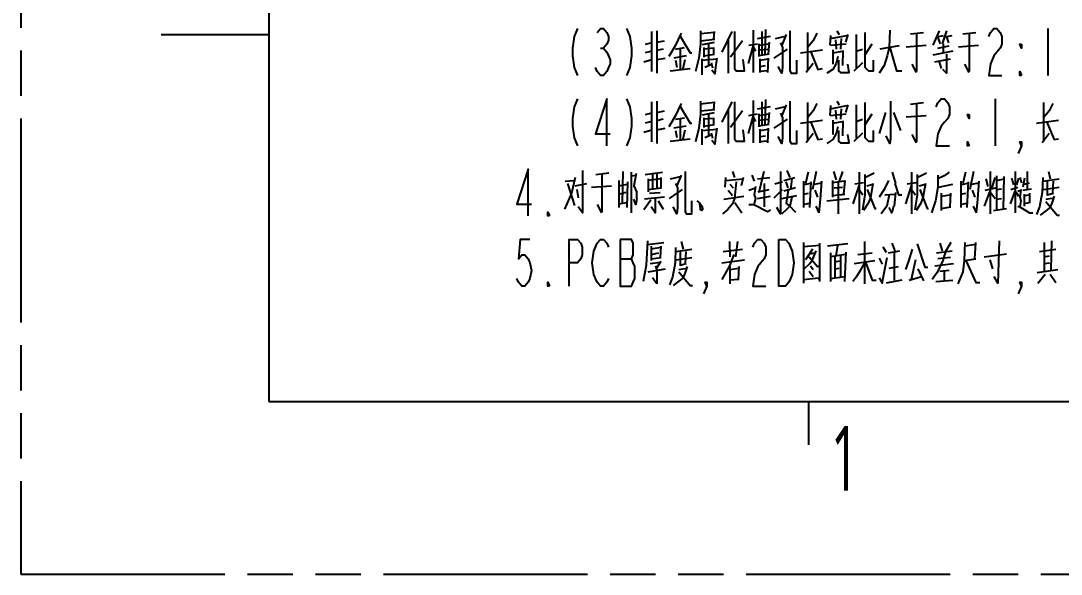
# Model space of a CAD drawing. Header units: millimetres. Extents: x -28 to 350, y 32 to 299.
# Drawn here: x -27.84 to 16.59, y 32.03 to 55.66 of the extents above; entities that cross this region are included whole.
import ezdxf

# ---------------------------------------------------------------- set-up
doc = ezdxf.new("R2010")
doc.units = ezdxf.units.MM
doc.header["$LTSCALE"] = 19.36
doc.linetypes.add('PHANTOM', pattern=[0.8, 0.45, -0.05, 0.1, -0.05, 0.1, -0.05])
doc.layers.get('0').update_dxf_attribs({"linetype": 'CONTINUOUS'})
doc.layers.add('0PAPERF', color=2, linetype='PHANTOM', plot=False)
doc.layers.add('DIM', color=100, linetype='CONTINUOUS', lineweight=15)
doc.styles.get("Standard").update_dxf_attribs({"font": 'simplex.shx', "width": 0.56})

msp = doc.modelspace()

# ---------------------------------------------------------------- linework, layer by layer
for p, q in [((-17.242, 285.465), (-17.242, 39.398)), ((-17.242, 55.065), (-21.85, 55.065)), ((-17.242, 39.398), (338.495, 39.398)), ((5.798, 39.398), (5.798, 37.555))]:
    msp.add_line(p, q)
at = {"color": 2}
for p, q in [((-0.887, 53.487), (-0.887, 55.196)), ((-0.674, 55.229), (-0.674, 53.422)), ((1.193, 55.229), (1.193, 54.68)), ((1.78, 55.164), (1.193, 55.1)), ((1.753, 54.874), (1.78, 55.196)), ((2.526, 55.196), (2.1, 54.325)), ((3.433, 55.261), (3.433, 53.454)), ((3.806, 55.196), (3.806, 54.196)), ((3.966, 55.293), (3.94, 54.229)), ((5.753, 55.164), (5.753, 53.519)), ((7.006, 55.229), (7.113, 55.067)), ((9.273, 55.261), (9.246, 54.519)), ((10.153, 55.1), (10.713, 55.164)), ((10.42, 55.132), (10.42, 53.487)), ((11.38, 55.229), (11.113, 54.616)), ((11.7, 55.229), (11.513, 54.68)), ((12.393, 55.1), (12.953, 55.164)), ((12.66, 55.132), (12.66, 53.487)), ((16.02, 55.325), (16.02, 53.325)), ((-0.887, 54.713), (-1.18, 54.648)), ((-0.674, 54.745), (-0.354, 54.809)), ((1.193, 54.68), (1.113, 54.067)), ((1.193, 54.809), (1.806, 54.874)), ((1.273, 54.648), (1.78, 54.745)), ((1.54, 53.745), (1.54, 54.68)), ((2.366, 54.842), (2.366, 53.422)), ((2.98, 54.809), (2.473, 54.1)), ((3.246, 54.616), (3.62, 54.68)), ((3.62, 54.906), (4.18, 55.003)), ((3.673, 54.68), (3.673, 54.132)), ((3.673, 54.616), (4.1, 54.68)), ((4.126, 54.745), (4.073, 54.229)), ((4.393, 54.906), (4.82, 55.003)), ((4.846, 55.067), (4.66, 54.616)), ((6.74, 55.035), (6.713, 54.616)), ((6.74, 54.906), (7.433, 55.035)), ((6.74, 54.616), (7.406, 54.68)), ((6.953, 54.842), (6.98, 54.454)), ((7.193, 54.906), (7.166, 54.454)), ((7.486, 55.067), (7.38, 54.745)), ((7.833, 55.067), (7.833, 53.648)), ((8.206, 54.196), (8.526, 54.68)), ((11.273, 54.971), (11.566, 55.035)), ((11.433, 54.68), (11.326, 54.971)), ((11.566, 54.293), (11.566, 54.68)), ((11.62, 54.971), (11.94, 55.035)), ((11.7, 54.971), (11.78, 54.713)), ((-3.09, 54.492), (-2.95, 54.492)), ((-0.887, 54.358), (-1.18, 54.293)), ((-0.407, 54.454), (-0.674, 54.39)), ((0.126, 54.454), (0.5, 54.519)), ((0.34, 53.584), (0.34, 54.487)), ((1.326, 54.519), (1.326, 54.1)), ((1.753, 54.487), (1.326, 54.454)), ((1.326, 54.164), (1.78, 54.229)), ((1.753, 54.229), (1.753, 54.519)), ((3.433, 54.616), (3.22, 53.842)), ((3.433, 54.551), (3.54, 54.358)), ((4.126, 54.229), (3.673, 54.164)), ((3.726, 54.422), (4.046, 54.454)), ((4.34, 54.067), (4.9, 54.454)), ((5.46, 54.293), (6.393, 54.422)), ((6.846, 54.422), (6.846, 53.809)), ((6.846, 54.293), (7.246, 54.358)), ((7.273, 54.39), (7.246, 53.745)), ((7.833, 54.358), (8.1, 54.454)), ((9.673, 54.584), (8.846, 54.454)), ((9.966, 54.551), (10.82, 54.616)), ((11.966, 54.358), (11.113, 54.196)), ((11.326, 54.487), (11.806, 54.584)), ((11.7, 54.229), (11.7, 53.422)), ((12.206, 54.551), (13.06, 54.616)), ((-1.234, 53.906), (-0.887, 54.003)), ((-0.674, 54.003), (-0.327, 54.067)), ((0.58, 54.164), (0.046, 54.067)), ((0.126, 53.971), (0.18, 53.68)), ((0.446, 53.616), (0.526, 54.003)), ((1.113, 54.067), (0.98, 53.487)), ((1.246, 53.971), (1.886, 54.035)), ((1.246, 54.035), (1.246, 53.358)), ((1.38, 53.68), (1.673, 53.809)), ((1.646, 53.874), (1.7, 53.648)), ((3.726, 54.035), (3.726, 53.454)), ((3.726, 53.971), (4.073, 54.035)), ((4.073, 54.067), (4.046, 53.454)), ((5.993, 53.842), (5.7, 53.454)), ((7.753, 53.519), (8.126, 53.874)), ((10.42, 53.454), (10.233, 53.809)), ((11.193, 53.906), (11.86, 54.035)), ((11.38, 53.906), (11.46, 53.616)), ((12.66, 53.454), (12.473, 53.809)), ((-0.114, 53.519), (0.74, 53.616)), ((3.726, 53.713), (3.966, 53.745)), ((4.046, 53.519), (3.726, 53.487)), ((-0.887, 50.487), (-0.887, 52.196)), ((-0.674, 52.229), (-0.674, 50.422)), ((1.193, 52.229), (1.193, 51.68)), ((1.78, 52.164), (1.193, 52.1)), ((1.753, 51.874), (1.78, 52.196)), ((2.526, 52.196), (2.1, 51.325)), ((3.433, 52.261), (3.433, 50.454)), ((3.62, 51.906), (4.18, 52.003)), ((3.806, 52.196), (3.806, 51.196)), ((3.966, 52.293), (3.94, 51.229)), ((4.393, 51.906), (4.82, 52.003)), ((4.846, 52.067), (4.66, 51.616)), ((5.753, 52.164), (5.753, 50.519)), ((6.74, 52.035), (6.713, 51.616)), ((6.74, 51.906), (7.433, 52.035)), ((7.006, 52.229), (7.113, 52.067)), ((7.486, 52.067), (7.38, 51.745)), ((7.833, 52.067), (7.833, 50.648)), ((10.153, 52.1), (10.713, 52.164)), ((10.42, 52.132), (10.42, 50.487)), ((13.78, 52.325), (13.78, 50.325)), ((15.833, 52.164), (15.833, 50.519)), ((-0.887, 51.713), (-1.18, 51.648)), ((-0.674, 51.745), (-0.354, 51.809)), ((1.193, 51.68), (1.113, 51.067)), ((1.193, 51.809), (1.806, 51.874)), ((1.273, 51.648), (1.78, 51.745)), ((1.54, 50.745), (1.54, 51.68)), ((2.366, 51.842), (2.366, 50.422)), ((2.98, 51.809), (2.473, 51.1)), ((3.433, 51.616), (3.22, 50.842)), ((3.246, 51.616), (3.62, 51.68)), ((3.433, 51.551), (3.54, 51.358)), ((3.673, 51.68), (3.673, 51.132)), ((3.673, 51.616), (4.1, 51.68)), ((4.126, 51.745), (4.073, 51.229)), ((6.74, 51.616), (7.406, 51.68)), ((6.953, 51.842), (6.98, 51.454)), ((7.193, 51.906), (7.166, 51.454)), ((8.206, 51.196), (8.526, 51.68)), ((9.086, 51.745), (8.82, 50.842)), ((9.433, 51.745), (9.726, 50.971)), ((9.966, 51.551), (10.82, 51.616)), ((-0.887, 51.358), (-1.18, 51.293)), ((-0.407, 51.454), (-0.674, 51.39)), ((0.58, 51.164), (0.046, 51.067)), ((0.126, 51.454), (0.5, 51.519)), ((0.34, 50.584), (0.34, 51.487)), ((1.326, 51.519), (1.326, 51.1)), ((1.753, 51.487), (1.326, 51.454)), ((1.326, 51.164), (1.78, 51.229)), ((1.753, 51.229), (1.753, 51.519)), ((4.126, 51.229), (3.673, 51.164)), ((3.726, 51.422), (4.046, 51.454)), ((4.34, 51.067), (4.9, 51.454)), ((5.46, 51.293), (6.393, 51.422)), ((6.846, 51.422), (6.846, 50.809)), ((6.846, 51.293), (7.246, 51.358)), ((7.273, 51.39), (7.246, 50.745)), ((7.833, 51.358), (8.1, 51.454)), ((15.54, 51.293), (16.473, 51.422)), ((-1.234, 50.906), (-0.887, 51.003)), ((-0.674, 51.003), (-0.327, 51.067)), ((0.126, 50.971), (0.18, 50.68)), ((0.446, 50.616), (0.526, 51.003)), ((1.113, 51.067), (0.98, 50.487)), ((1.246, 50.971), (1.886, 51.035)), ((1.246, 51.035), (1.246, 50.358)), ((1.38, 50.68), (1.673, 50.809)), ((1.646, 50.874), (1.7, 50.648)), ((3.726, 51.035), (3.726, 50.454)), ((3.726, 50.971), (4.073, 51.035)), ((3.726, 50.713), (3.966, 50.745)), ((4.073, 51.067), (4.046, 50.454)), ((5.993, 50.842), (5.7, 50.454)), ((7.753, 50.519), (8.126, 50.874)), ((10.42, 50.454), (10.233, 50.809)), ((16.073, 50.842), (15.78, 50.454)), ((-0.114, 50.519), (0.74, 50.616)), ((4.046, 50.519), (3.726, 50.487)), ((-3.287, 49.1), (-2.727, 49.164)), ((-3.02, 49.132), (-3.02, 47.487)), ((-2.14, 47.874), (-2.114, 49.229)), ((-1.767, 49.196), (-1.767, 47.454)), ((-1.767, 49.035), (-1.554, 49.067)), ((-1.18, 49.1), (-0.434, 49.196)), ((-1.047, 48.906), (-1.047, 48.358)), ((-0.487, 48.906), (-1.047, 48.842)), ((-0.86, 49.132), (-0.86, 48.487)), ((-0.674, 49.132), (-0.674, 48.519)), ((-0.087, 48.906), (0.34, 49.003)), ((0.366, 49.067), (0.18, 48.616)), ((2.26, 48.971), (2.233, 48.551)), ((2.26, 48.842), (3.006, 48.906)), ((2.553, 49.229), (2.633, 48.971)), ((3.006, 48.971), (2.926, 48.616)), ((3.38, 49.067), (3.486, 48.809)), ((3.62, 48.906), (4.153, 48.971)), ((3.886, 49.229), (3.7, 48.39)), ((4.74, 48.842), (5.22, 48.971)), ((4.873, 49.261), (5.006, 48.971)), ((5.086, 48.906), (5.033, 48.454)), ((5.78, 49.196), (5.673, 48.713)), ((6.126, 49.229), (5.966, 48.454)), ((6.873, 49.229), (6.98, 48.874)), ((7.246, 49.229), (7.113, 48.809)), ((7.966, 49.196), (7.966, 47.422)), ((8.206, 48.971), (8.606, 49.164)), ((9.38, 49.196), (9.513, 48.713)), ((10.206, 49.196), (10.206, 47.422)), ((10.446, 48.971), (10.846, 49.164)), ((12.5, 49.196), (12.393, 48.713)), ((12.846, 49.229), (12.686, 48.454)), ((13.38, 48.906), (13.46, 48.584)), ((13.566, 49.229), (13.566, 47.422)), ((13.753, 48.971), (13.62, 48.487)), ((13.833, 49.035), (13.833, 47.584)), ((13.833, 48.842), (14.153, 48.906)), ((14.126, 47.616), (14.153, 49.003)), ((14.473, 48.938), (14.553, 48.648)), ((14.633, 49.229), (14.633, 47.454)), ((14.766, 48.938), (14.686, 48.648)), ((14.82, 48.971), (14.9, 48.745)), ((15.033, 48.938), (14.953, 48.551)), ((15.14, 49.229), (15.14, 48.454)), ((15.806, 48.809), (16.5, 48.906)), ((16.046, 49.229), (16.126, 48.906)), ((-4.594, 48.809), (-4.22, 48.842)), ((-4.487, 48.713), (-4.194, 47.777)), ((-4.167, 48.616), (-3.66, 48.713)), ((-4.087, 48.454), (-4.034, 48.1)), ((-3.474, 48.551), (-2.62, 48.616)), ((-2.3, 48.842), (-2.3, 47.68)), ((-2.3, 48.616), (-1.927, 48.68)), ((-1.927, 48.777), (-1.954, 47.68)), ((-0.14, 48.067), (0.42, 48.454)), ((2.446, 48.68), (2.58, 48.519)), ((3.246, 48.422), (3.54, 48.519)), ((3.646, 48.358), (4.126, 48.454)), ((3.913, 48.713), (3.913, 47.713)), ((4.34, 48.1), (4.686, 48.454)), ((4.686, 48.777), (4.366, 48.68)), ((5.246, 48.519), (4.74, 48.39)), ((4.926, 48.519), (4.846, 48.777)), ((5.593, 48.809), (5.593, 47.68)), ((5.886, 48.713), (5.62, 48.648)), ((5.86, 47.68), (5.913, 48.777)), ((6.046, 48.68), (6.366, 48.745)), ((6.82, 48.842), (6.82, 48.132)), ((7.326, 48.809), (6.82, 48.745)), ((6.9, 48.519), (7.246, 48.551)), ((7.086, 47.422), (7.086, 48.777)), ((7.353, 48.842), (7.3, 48.261)), ((7.966, 48.648), (7.7, 47.842)), ((8.153, 48.745), (7.78, 48.68)), ((7.966, 48.454), (8.126, 48.229)), ((8.286, 48.616), (8.553, 48.68)), ((10.206, 48.648), (9.94, 47.842)), ((10.393, 48.745), (10.02, 48.68)), ((10.206, 48.454), (10.366, 48.229)), ((10.526, 48.616), (10.793, 48.68)), ((11.353, 48.551), (11.966, 48.68)), ((12.313, 48.809), (12.313, 47.68)), ((12.606, 48.713), (12.34, 48.648)), ((12.58, 47.68), (12.633, 48.777)), ((12.766, 48.68), (13.086, 48.745)), ((13.353, 48.422), (13.806, 48.519)), ((13.833, 48.454), (14.046, 48.487)), ((14.446, 48.454), (14.74, 48.551)), ((14.953, 48.422), (15.326, 48.487)), ((15.006, 48.68), (15.246, 48.745)), ((15.833, 48.454), (16.5, 48.551)), ((15.993, 48.809), (15.993, 48.196)), ((16.233, 48.293), (16.26, 48.809)), ((-2.007, 48.325), (-2.247, 48.261)), ((-1.527, 48.067), (-1.527, 48.325)), ((-0.94, 48.003), (-1.234, 47.584)), ((-0.354, 48.132), (-1.207, 48.035)), ((-0.994, 48.293), (-0.54, 48.325)), ((2.18, 48.035), (3.033, 48.164)), ((2.366, 48.422), (2.553, 48.196)), ((3.62, 48.067), (4.18, 48.164)), ((4.66, 48.067), (5.3, 48.196)), ((4.926, 48.422), (4.846, 47.874)), ((5.086, 48.132), (5.006, 47.745)), ((5.593, 48.261), (5.806, 48.293)), ((6.073, 48.422), (6.18, 48.132)), ((6.58, 47.971), (7.54, 48.067)), ((6.82, 48.196), (7.353, 48.261)), ((9.06, 48.229), (9.486, 48.261)), ((9.513, 48.325), (9.46, 47.745)), ((11.46, 48.293), (11.46, 47.551)), ((11.46, 48.164), (11.833, 48.229)), ((11.86, 48.293), (11.833, 47.713)), ((12.313, 48.261), (12.526, 48.293)), ((12.793, 48.422), (12.9, 48.132)), ((13.566, 48.422), (13.3, 47.745)), ((13.566, 48.358), (13.78, 48.067)), ((13.833, 48.035), (14.046, 48.067)), ((14.606, 48.39), (14.42, 47.842)), ((14.66, 48.358), (14.766, 48.164)), ((14.74, 48.39), (14.873, 48.422)), ((15.006, 48.261), (15.006, 47.745)), ((15.006, 48.196), (15.246, 48.229)), ((15.246, 48.293), (15.246, 47.906)), ((15.94, 48.035), (16.286, 48.1)), ((15.993, 48.229), (16.26, 48.293)), ((-3.02, 47.454), (-3.207, 47.809)), ((-2.3, 47.842), (-1.954, 47.906)), ((-0.62, 47.971), (-0.407, 47.616)), ((2.66, 47.906), (2.953, 47.454)), ((3.246, 47.809), (3.46, 47.809)), ((4.98, 47.777), (4.846, 47.874)), ((4.98, 47.777), (5.246, 47.487)), ((5.593, 47.809), (5.833, 47.874)), ((6.26, 47.454), (6.126, 47.745)), ((11.46, 47.648), (11.886, 47.713)), ((12.313, 47.809), (12.553, 47.874)), ((12.98, 47.454), (12.846, 47.745)), ((13.7, 47.551), (14.26, 47.648)), ((15.273, 47.906), (15.006, 47.842)), ((16.126, 47.68), (15.7, 47.358)), ((0.366, 46.229), (0.446, 45.906)), ((2.42, 46.229), (2.446, 45.584)), ((2.766, 46.229), (2.686, 45.584)), ((8.206, 44.422), (8.206, 46.229)), ((16.18, 46.261), (16.153, 45.003)), ((-1.074, 46.1), (-0.38, 46.196)), ((-0.914, 46.035), (-0.914, 45.422)), ((-0.487, 45.971), (-0.914, 45.906)), ((-0.514, 45.551), (-0.487, 46.035)), ((0.126, 45.809), (0.82, 45.906)), ((0.313, 45.809), (0.313, 45.196)), ((0.553, 45.293), (0.58, 45.809)), ((2.153, 45.809), (2.98, 45.906)), ((5.593, 46.196), (5.593, 44.454)), ((5.593, 46.164), (5.593, 44.551)), ((6.286, 46.067), (5.593, 46.003)), ((5.966, 45.906), (5.673, 45.454)), ((6.286, 44.584), (6.286, 46.164)), ((7.486, 46.132), (6.606, 46.035)), ((6.98, 45.616), (7.06, 46.067)), ((7.353, 44.519), (7.406, 45.777)), ((8.98, 46.003), (9.113, 45.777)), ((9.22, 45.745), (9.7, 45.842)), ((9.353, 46.164), (9.486, 45.842)), ((9.46, 45.809), (9.46, 44.584)), ((11.273, 45.745), (11.94, 45.842)), ((11.406, 46.164), (11.513, 45.842)), ((12.953, 46.1), (12.473, 46.035)), ((12.9, 45.487), (12.953, 46.196)), ((15.673, 45.809), (16.366, 45.906)), ((15.86, 46.196), (15.86, 44.971)), ((-2.25, 45.492), (-1.76, 45.492)), ((-0.967, 45.293), (-0.514, 45.358)), ((-0.914, 45.68), (-0.594, 45.745)), ((-0.914, 45.487), (-0.487, 45.551)), ((-0.7, 45.067), (-0.487, 45.39)), ((0.153, 45.454), (0.82, 45.551)), ((2.1, 45.325), (3.06, 45.454)), ((5.86, 45.713), (6.073, 45.745)), ((6.74, 45.745), (6.74, 44.519)), ((7.38, 45.68), (6.74, 45.584)), ((6.926, 45.616), (6.926, 44.68)), ((7.113, 45.39), (6.926, 45.358)), ((7.166, 45.616), (7.166, 44.713)), ((7.753, 45.293), (8.633, 45.422)), ((7.913, 45.68), (8.526, 45.745)), ((8.82, 45.519), (8.953, 45.261)), ((10.366, 45.454), (10.18, 44.616)), ((11.86, 45.551), (11.326, 45.487)), ((12.446, 45.422), (12.953, 45.487)), ((13.3, 45.584), (14.26, 45.713)), ((13.673, 45.067), (13.566, 45.454)), ((15.86, 45.584), (16.1, 45.616)), ((15.86, 45.293), (16.1, 45.325)), ((-1.047, 44.938), (-0.3, 45.067)), ((0.26, 45.035), (0.606, 45.1)), ((0.313, 45.229), (0.58, 45.293)), ((2.446, 45.164), (2.446, 44.422)), ((2.446, 45.035), (2.82, 45.1)), ((2.82, 45.164), (2.793, 44.616)), ((5.62, 45.067), (5.86, 45.293)), ((5.833, 44.971), (5.993, 44.745)), ((5.886, 45.196), (5.993, 45.035)), ((6.926, 45.067), (7.113, 45.1)), ((9.246, 45.1), (9.646, 45.164)), ((10.473, 45.067), (10.713, 44.551)), ((11.193, 45.196), (11.993, 45.293)), ((11.406, 44.971), (11.806, 45.003)), ((11.593, 44.971), (11.593, 44.519)), ((15.566, 44.906), (16.446, 45.035)), ((-0.674, 44.422), (-0.86, 44.68)), ((0.446, 44.68), (0.02, 44.358)), ((2.82, 44.616), (2.446, 44.584)), ((5.593, 44.616), (6.233, 44.68)), ((6.74, 44.648), (7.353, 44.745)), ((9.78, 44.584), (9.113, 44.454)), ((10.1, 44.584), (10.633, 44.745)), ((11.246, 44.519), (11.966, 44.584)), ((15.593, 44.454), (15.913, 44.842)), ((16.126, 44.842), (16.366, 44.487))]:
    msp.add_line(p, q, dxfattribs=at)
for points in [[(-4.07, 55.325), (-4.21, 54.992), (-4.28, 54.492), (-4.28, 54.159), (-4.21, 53.659), (-4.07, 53.325)], [(-3.23, 55.159), (-3.09, 55.325), (-2.95, 55.325), (-2.81, 55.159), (-2.74, 54.992), (-2.74, 54.825), (-2.81, 54.659), (-2.95, 54.492), (-2.81, 54.325), (-2.74, 54.159), (-2.67, 53.992), (-2.67, 53.825), (-2.74, 53.659), (-2.81, 53.492), (-2.95, 53.325), (-3.09, 53.325), (-3.23, 53.492), (-3.3, 53.659)], [(-1.97, 55.325), (-1.83, 54.992), (-1.76, 54.492), (-1.76, 54.159), (-1.83, 53.659), (-1.97, 53.325)], [(0.366, 55.132), (0.1, 54.584), (-0.167, 54.132)], [(2.633, 55.196), (2.633, 53.616), (2.713, 53.519), (3.06, 53.519), (3.006, 54.003)], [(5.006, 55.229), (5.006, 53.519), (5.06, 53.422), (5.3, 53.422), (5.3, 53.971)], [(6.153, 55.132), (5.993, 54.809), (5.753, 54.519)], [(8.206, 55.164), (8.206, 53.68), (8.366, 53.519), (8.58, 53.519), (8.58, 53.971)], [(13.5, 54.992), (13.57, 55.159), (13.71, 55.325), (13.85, 55.325), (13.99, 55.159), (14.06, 54.992), (14.06, 54.659), (13.99, 54.492), (13.85, 54.325), (13.71, 54.159), (13.57, 53.825), (13.5, 53.325), (14.06, 53.325)], [(0.313, 55.003), (0.74, 54.293), (0.82, 54.293)], [(4.606, 54.713), (4.686, 54.519), (4.686, 53.68), (4.66, 53.422), (4.5, 53.713)], [(14.9, 54.659), (14.9, 54.492), (14.83, 54.659), (14.9, 54.659)], [(5.886, 54.358), (6.206, 53.584), (6.393, 53.616)], [(9.246, 54.519), (9.166, 54.164), (9.033, 53.745), (8.82, 53.422)], [(9.273, 54.519), (9.566, 53.519), (9.78, 53.519)], [(1.886, 54.067), (1.833, 53.68), (1.806, 53.39), (1.673, 53.551)], [(7.06, 54.132), (6.98, 53.842), (6.846, 53.584), (6.58, 53.422)], [(7.086, 53.971), (7.086, 53.519), (7.166, 53.454), (7.54, 53.454), (7.486, 53.809)], [(11.7, 53.454), (11.7, 53.422), (11.54, 53.584)], [(14.9, 53.325), (14.83, 53.325), (14.83, 53.492), (14.9, 53.325)], [(-4.07, 52.325), (-4.21, 51.992), (-4.28, 51.492), (-4.28, 51.159), (-4.21, 50.659), (-4.07, 50.325)], [(-2.81, 50.325), (-2.81, 52.325), (-3.3, 50.825), (-2.67, 50.825)], [(-1.97, 52.325), (-1.83, 51.992), (-1.76, 51.492), (-1.76, 51.159), (-1.83, 50.659), (-1.97, 50.325)], [(0.366, 52.132), (0.1, 51.584), (-0.167, 51.132)], [(0.313, 52.003), (0.74, 51.293), (0.82, 51.293)], [(2.633, 52.196), (2.633, 50.616), (2.713, 50.519), (3.06, 50.519), (3.006, 51.003)], [(5.006, 52.229), (5.006, 50.519), (5.06, 50.422), (5.3, 50.422), (5.3, 50.971)], [(6.153, 52.132), (5.993, 51.809), (5.753, 51.519)], [(8.206, 52.164), (8.206, 50.68), (8.366, 50.519), (8.58, 50.519), (8.58, 50.971)], [(9.3, 52.229), (9.3, 50.616), (9.273, 50.422), (9.113, 50.745)], [(11.26, 51.992), (11.33, 52.159), (11.47, 52.325), (11.61, 52.325), (11.75, 52.159), (11.82, 51.992), (11.82, 51.659), (11.75, 51.492), (11.61, 51.325), (11.47, 51.159), (11.33, 50.825), (11.26, 50.325), (11.82, 50.325)], [(16.233, 52.132), (16.073, 51.809), (15.833, 51.519)], [(4.606, 51.713), (4.686, 51.519), (4.686, 50.68), (4.66, 50.422), (4.5, 50.713)], [(12.66, 51.659), (12.66, 51.492), (12.59, 51.659), (12.66, 51.659)], [(5.886, 51.358), (6.206, 50.584), (6.393, 50.616)], [(7.06, 51.132), (6.98, 50.842), (6.846, 50.584), (6.58, 50.422)], [(15.966, 51.358), (16.286, 50.584), (16.473, 50.616)], [(1.886, 51.067), (1.833, 50.68), (1.806, 50.39), (1.673, 50.551)], [(7.086, 50.971), (7.086, 50.519), (7.166, 50.454), (7.54, 50.454), (7.486, 50.809)], [(12.66, 50.325), (12.59, 50.325), (12.59, 50.492), (12.66, 50.325)], [(14.9, 50.325), (14.83, 50.492), (14.9, 50.492), (14.9, 50.325), (14.76, 49.992)], [(-6.17, 47.325), (-6.17, 49.325), (-6.66, 47.825), (-6.03, 47.825)], [(-4.167, 48.971), (-4.327, 48.293), (-4.62, 47.616)], [(-3.847, 49.261), (-3.847, 47.454), (-4.034, 47.713)], [(-1.554, 49.132), (-1.66, 48.616), (-1.527, 48.325)], [(-1.047, 48.454), (-0.487, 48.519), (-0.487, 48.971)], [(0.526, 49.229), (0.526, 47.519), (0.58, 47.422), (0.82, 47.422), (0.82, 47.971)], [(4.606, 49.229), (4.606, 47.422), (4.446, 47.68)], [(8.206, 49.1), (8.206, 48.229), (8.1, 47.584)], [(10.446, 49.1), (10.446, 48.229), (10.34, 47.584)], [(11.326, 49.067), (11.326, 48.551), (11.22, 47.971), (11.06, 47.454)], [(11.806, 49.196), (11.593, 49.035), (11.326, 48.906)], [(15.806, 48.971), (15.78, 48.325), (15.673, 47.713), (15.54, 47.39)], [(0.126, 48.713), (0.206, 48.519), (0.206, 47.68), (0.18, 47.422), (0.02, 47.713)], [(2.713, 48.777), (2.633, 48.067), (2.553, 47.842), (2.34, 47.584), (2.126, 47.422)], [(3.54, 48.584), (3.486, 48.229), (3.54, 48.067), (3.46, 47.809)], [(6.26, 47.454), (6.313, 48.035), (6.366, 48.809)], [(8.553, 48.713), (8.446, 48.1), (8.34, 47.842), (8.153, 47.551)], [(8.313, 48.454), (8.633, 47.648), (8.686, 47.648)], [(9.22, 48.842), (9.033, 48.454), (8.82, 48.132)], [(9.486, 48.713), (9.646, 48.229), (9.78, 48.229)], [(10.793, 48.713), (10.686, 48.1), (10.58, 47.842), (10.393, 47.551)], [(10.553, 48.454), (10.873, 47.648), (10.926, 47.648)], [(12.98, 47.454), (13.033, 48.035), (13.086, 48.809)], [(14.873, 48.454), (14.82, 48.132), (14.873, 47.971), (14.82, 47.713)], [(-1.527, 48.067), (-1.58, 47.809), (-1.66, 48.035)], [(-0.754, 48.067), (-0.754, 47.454), (-0.914, 47.713)], [(9.246, 48.229), (9.14, 47.745), (8.9, 47.422)], [(16.126, 47.68), (16.206, 47.874), (16.313, 48.164)], [(1.033, 47.971), (1.166, 47.874), (1.246, 47.745), (1.273, 47.648), (1.273, 47.584), (1.246, 47.551), (1.193, 47.584), (1.193, 47.648), (1.166, 47.842)], [(3.46, 47.809), (4.046, 47.519), (4.18, 47.584)], [(4.66, 47.422), (4.873, 47.616), (5.006, 47.745)], [(9.433, 47.745), (9.353, 47.454), (9.246, 47.68)], [(14.74, 47.745), (14.82, 47.713), (15.246, 47.454), (15.38, 47.454)], [(15.94, 47.938), (16.42, 47.358), (16.526, 47.358)], [(-5.26, 47.325), (-5.33, 47.325), (-5.33, 47.492), (-5.26, 47.325)], [(-6.1, 46.325), (-6.52, 46.325), (-6.59, 45.492), (-6.45, 45.659), (-6.31, 45.659), (-6.17, 45.492), (-6.1, 45.325), (-6.03, 44.992), (-6.1, 44.659), (-6.17, 44.492), (-6.31, 44.325), (-6.45, 44.325), (-6.59, 44.492), (-6.66, 44.659)], [(-4.42, 44.325), (-4.42, 46.325), (-4.07, 46.325), (-3.93, 46.159), (-3.86, 45.992), (-3.86, 45.659), (-3.93, 45.492), (-4.07, 45.325), (-4.42, 45.325)], [(-2.74, 44.659), (-2.81, 44.492), (-2.95, 44.325), (-3.09, 44.325), (-3.23, 44.492), (-3.3, 44.659), (-3.37, 44.825), (-3.44, 45.325), (-3.37, 45.825), (-3.3, 45.992), (-3.23, 46.159), (-3.09, 46.325), (-2.95, 46.325), (-2.81, 46.159), (-2.74, 45.992)], [(-2.25, 46.325), (-2.25, 44.325), (-1.76, 44.325), (-1.69, 44.492), (-1.62, 44.659), (-1.62, 45.159), (-1.69, 45.325), (-1.76, 45.492), (-1.69, 45.659), (-1.69, 46.159), (-1.76, 46.325), (-2.25, 46.325)], [(-1.074, 46.261), (-1.127, 45.229), (-1.26, 44.519)], [(3.42, 45.992), (3.49, 46.159), (3.63, 46.325), (3.77, 46.325), (3.91, 46.159), (3.98, 45.992), (3.98, 45.659), (3.91, 45.492), (3.77, 45.325), (3.63, 45.159), (3.49, 44.825), (3.42, 44.325), (3.98, 44.325)], [(4.54, 46.325), (4.82, 46.325), (4.96, 46.159), (5.03, 45.992), (5.1, 45.825), (5.17, 45.325), (5.1, 44.825), (5.03, 44.659), (4.96, 44.492), (4.82, 44.325), (4.54, 44.325), (4.54, 46.325)], [(13.94, 46.261), (13.886, 44.454), (13.726, 44.745)], [(0.126, 45.971), (0.1, 45.325), (-0.007, 44.713), (-0.14, 44.39)], [(5.86, 45.293), (5.966, 45.454), (6.126, 45.842)], [(10.233, 45.906), (10.073, 45.39), (9.94, 45.035)], [(10.446, 46.132), (10.766, 45.132), (10.9, 45.132)], [(11.886, 46.196), (11.646, 45.809), (11.54, 45.422), (11.3, 44.906), (11.086, 44.616)], [(12.473, 46.196), (12.446, 45.422), (12.393, 44.938), (12.18, 44.422)], [(2.606, 45.68), (2.42, 45.196), (2.1, 44.616)], [(5.833, 45.584), (6.18, 45.164), (6.26, 45.196)], [(8.206, 45.358), (7.993, 44.971), (7.833, 44.713), (7.7, 44.519)], [(8.233, 45.358), (8.526, 44.584), (8.686, 44.584)], [(8.82, 44.68), (8.953, 44.454), (9.166, 45.551)], [(12.526, 45.422), (12.953, 44.487), (13.113, 44.487)], [(-0.727, 45.196), (-0.674, 45.003), (-0.674, 44.422)], [(0.26, 44.938), (0.74, 44.358), (0.846, 44.358)], [(0.446, 44.68), (0.526, 44.874), (0.633, 45.164)], [(-5.26, 44.325), (-5.33, 44.325), (-5.33, 44.492), (-5.26, 44.325)], [(1.46, 44.325), (1.39, 44.492), (1.46, 44.492), (1.46, 44.325), (1.32, 43.992)], [(6.286, 44.519), (6.286, 44.584), (6.233, 44.68)], [(14.9, 44.325), (14.83, 44.492), (14.9, 44.492), (14.9, 44.325), (14.76, 43.992)]]:
    msp.add_lwpolyline(points, dxfattribs=at)
at = {"layer": '0PAPERF'}
for p, q in [((-27.842, 299.295), (-27.842, 32.025)), ((-27.842, 32.025), (350.11, 32.025))]:
    msp.add_line(p, q, dxfattribs=at)

# ---------------------------------------------------------------- texts
at = {"layer": 'DIM', "insert": (6.771, 38.352), "char_height": 2.7648, "width": 1.68329, "attachment_point": 1}
msp.add_mtext('{\\fMicrosoft JhengHei|b0|i0|c136|p0;\\C0;1}', dxfattribs=at)

doc.saveas('drawing.dxf')
